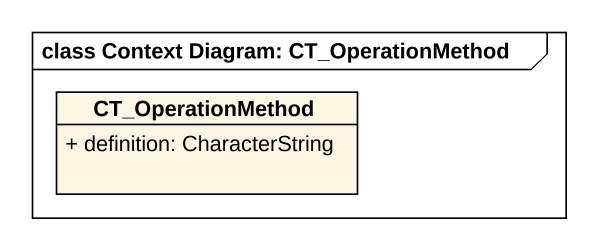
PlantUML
@startuml
mainframe class Context Diagram: CT_OperationMethod
hide circle
hide empty members
skinparam classAttributeIconSize 0
class CT_OperationMethod {
  + definition: CharacterString
}
@enduml
